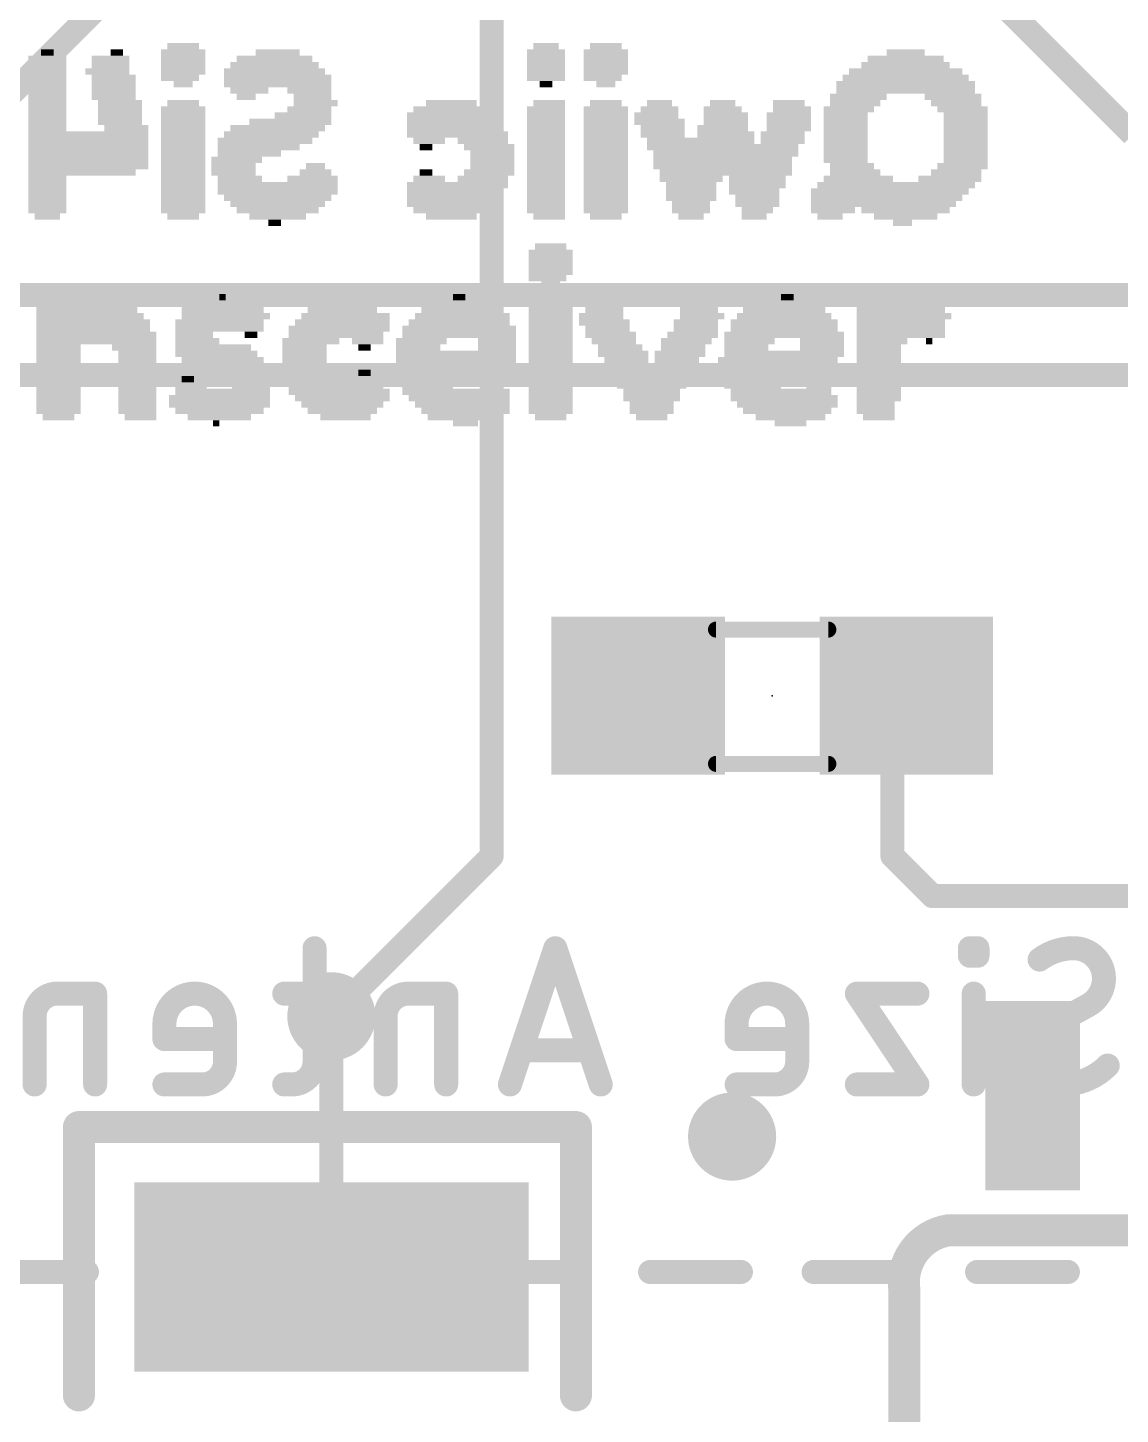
# Model space of a CAD drawing. Extents: x -15.2 to 71.4, y -14.5 to 36.9.
# Drawn here: x 29.83 to 36.75, y 9.67 to 18.46 of the extents above; entities that cross this region are included whole.
import ezdxf

# ---------------------------------------------------------------- set-up
doc = ezdxf.new("R2010")
doc.units = 0
for name, color, linetype in [('1', 12, 'CONTINUOUS'), ('16', 132, 'CONTINUOUS'), ('18', 110, 'CONTINUOUS'), ('21', 41, 'CONTINUOUS'), ('22', 40, 'CONTINUOUS'), ('23', 53, 'CONTINUOUS'), ('51', 53, 'CONTINUOUS')]:
    doc.layers.add(name, color=color, linetype=linetype)

# ---------------------------------------------------------------- blocks, each defined once
blk = doc.blocks.new('RECT')
blk.add_solid([(-0.5, -0.5), (0.5, -0.5), (-0.5, 0.5), (0.5, 0.5)])
blk = doc.blocks.new('ROUNDV')
at = {"const_width": 0.5}
blk.add_lwpolyline([(0, -0.25, 1), (0, 0.25, 1), (0, -0.25)], format="xyb", dxfattribs=at)

msp = doc.modelspace()

# ---------------------------------------------------------------- linework, layer by layer
at = {"layer": '1', "const_width": 0.1524}
for points in [[(43.688, 16.764), (19.05, 16.764)], [(44.958, 16.256), (19.8272, 16.256)], [(35.306, 14.136), (35.394, 14.224)], [(35.306, 13.208), (35.306, 14.136)], [(35.56, 12.954), (35.306, 13.208)], [(37.338, 12.954), (35.56, 12.954)], [(31.75, 12.192), (31.75, 10.54)]]:
    msp.add_lwpolyline(points, dxfattribs=at)
at = {"layer": '1', "const_width": 0.0762}
for points in [[(35.4209, 14.1971, 1), (35.3671, 14.2509)], [(35.3441, 14.136, 1), (35.2679, 14.136)], [(35.2791, 14.1629, 1), (35.3329, 14.1091)], [(35.3329, 13.2349, 1), (35.2791, 13.1811)], [(35.2679, 13.208, 1), (35.3441, 13.208)], [(35.56, 12.9921, 1), (35.56, 12.9159)], [(35.5331, 12.9271, 1), (35.5869, 12.9809)], [(31.7881, 12.192, 1), (31.7119, 12.192)], [(31.7119, 10.54, 1), (31.7881, 10.54)]]:
    msp.add_lwpolyline(points, format="xyb", dxfattribs=at)
at = {"layer": '16', "const_width": 0.1524}
for points in [[(37.338, 25.654), (25.654, 13.97)], [(32.766, 19.558), (32.766, 13.208)], [(35.052, 19.558), (36.83, 17.78)], [(32.766, 13.208), (31.75, 12.192)]]:
    msp.add_lwpolyline(points, dxfattribs=at)
at = {"layer": '16', "const_width": 0.0762}
for points in [[(32.7929, 13.1811, 1), (32.7391, 13.2349)], [(32.7279, 13.208, 1), (32.8041, 13.208)], [(31.7231, 12.2189, 1), (31.7769, 12.1651)]]:
    msp.add_lwpolyline(points, format="xyb", dxfattribs=at)
at = {"layer": '21'}
for points, const_width in [([(35.6632, 10.8363, 0.4142), (35.3822, 10.4553)], 0.2032), ([(35.6632, 10.8871, 1), (35.6632, 10.7855)], 0.1016), ([(35.6708, 10.7861, 1), (35.6556, 10.8865)], 0.1016), ([(35.433, 10.4553, 1), (35.3314, 10.4553)], 0.1016), ([(35.332, 10.4477, 1), (35.4324, 10.4629)], 0.1016)]:
    msp.add_lwpolyline(points, format="xyb", dxfattribs=dict(at, const_width=const_width))
at = {"layer": '21', "const_width": 0.2032}
for points in [[(40.4368, 10.8363), (35.6632, 10.8363)], [(35.3822, 10.4553), (35.3822, 7.3247)]]:
    msp.add_lwpolyline(points, dxfattribs=at)
at = {"layer": '22', "const_width": 0.1524}
for points in [[(31.6433, 12.6238), (31.6433, 11.9041)], [(33.1696, 12.6238), (32.8818, 11.7602)], [(33.4575, 11.7602), (33.1696, 12.6238)], [(35.8454, 12.6238), (35.7974, 12.6238)], [(35.7974, 12.6238), (35.7974, 12.5758)], [(35.8454, 12.5758), (35.8454, 12.6238)], [(35.7974, 12.5758), (35.8454, 12.5758)], [(30.2526, 12.3359), (30.0127, 12.3359)], [(30.2526, 11.7602), (30.2526, 12.3359)], [(31.7392, 12.3359), (31.4514, 12.3359)], [(32.4776, 12.3359), (32.2377, 12.3359)], [(32.4776, 11.7602), (32.4776, 12.3359)], [(35.4646, 12.3359), (35.0808, 12.3359)], [(35.0808, 12.3359), (35.4646, 11.7602)], [(35.8214, 11.7602), (35.8214, 12.3359)], [(36.287, 12.12), (36.5509, 12.264)], [(29.8688, 12.192), (29.8688, 11.7602)], [(30.6917, 12.144), (30.6917, 12.0481)], [(31.0755, 11.9041), (31.0755, 12.144)], [(32.0938, 12.192), (32.0938, 11.7602)], [(34.3188, 12.144), (34.3188, 12.0481)], [(34.7026, 11.9041), (34.7026, 12.144)], [(30.6917, 12.0481), (31.0755, 12.0481)], [(32.9537, 11.9761), (33.3855, 11.9761)], [(34.3188, 12.0481), (34.7026, 12.0481)], [(30.6917, 11.7602), (30.9316, 11.7602)], [(31.4993, 11.7602), (31.4514, 11.7602)], [(34.3188, 11.7602), (34.5587, 11.7602)], [(35.4646, 11.7602), (35.0808, 11.7602)], [(30.2006, 10.572), (29.6249, 10.572)], [(31.2369, 10.572), (30.6612, 10.572)], [(32.2733, 10.572), (31.6975, 10.572)], [(33.3096, 10.572), (32.7338, 10.572)], [(34.3459, 10.572), (33.7702, 10.572)], [(35.3822, 10.572), (34.8065, 10.572)], [(36.4185, 10.572), (35.8428, 10.572)]]:
    msp.add_lwpolyline(points, dxfattribs=at)
at = {"layer": '22'}
for points, const_width in [([(31.6814, 12.6238, 1), (31.6052, 12.6238)], 0.0762), ([(33.2058, 12.6358, 1), (33.1335, 12.6118)], 0.0762), ([(33.2058, 12.6118, 1), (33.1335, 12.6358)], 0.0762), ([(35.7974, 12.6619, 1), (35.7974, 12.5857)], 0.0762), ([(35.8355, 12.6238, 1), (35.7593, 12.6238)], 0.0762), ([(35.8835, 12.6238, 1), (35.8073, 12.6238)], 0.0762), ([(35.8454, 12.5857, 1), (35.8454, 12.6619)], 0.0762), ([(36.4549, 12.6238, 0.1623), (36.239, 12.5518)], 0.1524), ([(36.6469, 12.4319, 0.4142), (36.4549, 12.6238)], 0.1524), ([(36.4549, 12.6619, 1), (36.4549, 12.5857)], 0.0762), ([(36.4549, 12.5857, 1), (36.4549, 12.6619)], 0.0762), ([(35.7974, 12.6139, 1), (35.7974, 12.5377)], 0.0762), ([(35.7593, 12.5758, 1), (35.8355, 12.5758)], 0.0762), ([(35.8073, 12.5758, 1), (35.8835, 12.5758)], 0.0762), ([(35.8454, 12.5377, 1), (35.8454, 12.6139)], 0.0762), ([(36.2162, 12.5823, 1), (36.2619, 12.5214)], 0.0762), ([(36.5509, 12.264, 0.2656), (36.6469, 12.4319)], 0.1524), ([(36.685, 12.4319, 1), (36.6088, 12.4319)], 0.0762), ([(30.0127, 12.3359, 0.4142), (29.8688, 12.192)], 0.1524), ([(30.0127, 12.374, 1), (30.0127, 12.2978)], 0.0762), ([(30.0127, 12.2978, 1), (30.0127, 12.374)], 0.0762), ([(30.2907, 12.3359, 1), (30.2145, 12.3359)], 0.0762), ([(30.2526, 12.2978, 1), (30.2526, 12.374)], 0.0762), ([(31.0755, 12.144, 1), (30.6917, 12.144)], 0.1524), ([(31.4514, 12.374, 1), (31.4514, 12.2978)], 0.0762), ([(31.7392, 12.2978, 1), (31.7392, 12.374)], 0.0762), ([(32.2377, 12.3359, 0.4142), (32.0938, 12.192)], 0.1524), ([(32.2377, 12.374, 1), (32.2377, 12.2978)], 0.0762), ([(32.2377, 12.2978, 1), (32.2377, 12.374)], 0.0762), ([(32.5157, 12.3359, 1), (32.4395, 12.3359)], 0.0762), ([(32.4776, 12.2978, 1), (32.4776, 12.374)], 0.0762), ([(34.7026, 12.144, 1), (34.3188, 12.144)], 0.1524), ([(35.1125, 12.3571, 1), (35.0491, 12.3148)], 0.0762), ([(35.0808, 12.374, 1), (35.0808, 12.2978)], 0.0762), ([(35.4646, 12.2978, 1), (35.4646, 12.374)], 0.0762), ([(35.8595, 12.3359, 1), (35.7833, 12.3359)], 0.0762), ([(36.6088, 12.4319, 1), (36.685, 12.4319)], 0.0762), ([(36.5316, 12.2968, 1), (36.5702, 12.2311)], 0.0762), ([(36.5691, 12.2305, 1), (36.5327, 12.2974)], 0.0762), ([(29.9069, 12.192, 1), (29.8307, 12.192)], 0.0762), ([(29.8307, 12.192, 1), (29.9069, 12.192)], 0.0762), ([(30.7298, 12.144, 1), (30.6536, 12.144)], 0.0762), ([(31.1136, 12.144, 1), (31.0374, 12.144)], 0.0762), ([(32.1319, 12.192, 1), (32.0557, 12.192)], 0.0762), ([(32.0557, 12.192, 1), (32.1319, 12.192)], 0.0762), ([(34.3569, 12.144, 1), (34.2807, 12.144)], 0.0762), ([(34.7407, 12.144, 1), (34.6645, 12.144)], 0.0762), ([(30.6536, 12.144, 1), (30.7298, 12.144)], 0.0762), ([(31.0374, 12.144, 1), (31.1136, 12.144)], 0.0762), ([(34.2807, 12.144, 1), (34.3569, 12.144)], 0.0762), ([(34.6645, 12.144, 1), (34.7407, 12.144)], 0.0762), ([(36.287, 12.12, 0.2656), (36.1911, 11.9521)], 0.1524), ([(36.2688, 12.1535, 1), (36.3053, 12.0866)], 0.0762), ([(36.3064, 12.0872, 1), (36.2677, 12.1529)], 0.0762), ([(30.6917, 12.0862, 1), (30.6917, 12.01)], 0.0762), ([(30.6536, 12.0481, 1), (30.7298, 12.0481)], 0.0762), ([(31.0755, 12.01, 1), (31.0755, 12.0862)], 0.0762), ([(32.9537, 12.0142, 1), (32.9537, 11.938)], 0.0762), ([(33.3855, 11.938, 1), (33.3855, 12.0142)], 0.0762), ([(34.3188, 12.0862, 1), (34.3188, 12.01)], 0.0762), ([(34.2807, 12.0481, 1), (34.3569, 12.0481)], 0.0762), ([(34.7026, 12.01, 1), (34.7026, 12.0862)], 0.0762), ([(30.9316, 11.7602, 0.4142), (31.0755, 11.9041)], 0.1524), ([(31.1136, 11.9041, 1), (31.0374, 11.9041)], 0.0762), ([(31.4993, 11.7602, 0.4142), (31.6433, 11.9041)], 0.1524), ([(31.6814, 11.9041, 1), (31.6052, 11.9041)], 0.0762), ([(34.5587, 11.7602, 0.4142), (34.7026, 11.9041)], 0.1524), ([(34.7407, 11.9041, 1), (34.6645, 11.9041)], 0.0762), ([(36.1911, 11.9521, 0.4142), (36.383, 11.7602)], 0.1524), ([(36.2292, 11.9521, 1), (36.153, 11.9521)], 0.0762), ([(36.153, 11.9521, 1), (36.2292, 11.9521)], 0.0762), ([(36.383, 11.7602, 0.2), (36.6708, 11.8801)], 0.1524), ([(36.6979, 11.8533, 1), (36.6438, 11.907)], 0.0762), ([(31.0374, 11.9041, 1), (31.1136, 11.9041)], 0.0762), ([(31.6052, 11.9041, 1), (31.6814, 11.9041)], 0.0762), ([(34.6645, 11.9041, 1), (34.7407, 11.9041)], 0.0762), ([(29.8307, 11.7602, 1), (29.9069, 11.7602)], 0.0762), ([(30.2145, 11.7602, 1), (30.2907, 11.7602)], 0.0762), ([(30.6917, 11.7983, 1), (30.6917, 11.7221)], 0.0762), ([(30.9316, 11.7983, 1), (30.9316, 11.7221)], 0.0762), ([(30.9316, 11.7221, 1), (30.9316, 11.7983)], 0.0762), ([(31.4514, 11.7983, 1), (31.4514, 11.7221)], 0.0762), ([(31.4993, 11.7983, 1), (31.4993, 11.7221)], 0.0762), ([(31.4993, 11.7221, 1), (31.4993, 11.7983)], 0.0762), ([(32.0557, 11.7602, 1), (32.1319, 11.7602)], 0.0762), ([(32.4395, 11.7602, 1), (32.5157, 11.7602)], 0.0762), ([(32.8456, 11.7722, 1), (32.9179, 11.7482)], 0.0762), ([(33.4213, 11.7482, 1), (33.4936, 11.7722)], 0.0762), ([(34.3188, 11.7983, 1), (34.3188, 11.7221)], 0.0762), ([(34.5587, 11.7983, 1), (34.5587, 11.7221)], 0.0762), ([(34.5587, 11.7221, 1), (34.5587, 11.7983)], 0.0762), ([(35.0808, 11.7983, 1), (35.0808, 11.7221)], 0.0762), ([(35.4329, 11.7391, 1), (35.4963, 11.7813)], 0.0762), ([(35.4646, 11.7221, 1), (35.4646, 11.7983)], 0.0762), ([(35.7833, 11.7602, 1), (35.8595, 11.7602)], 0.0762), ([(36.383, 11.7983, 1), (36.383, 11.7221)], 0.0762), ([(36.383, 11.7221, 1), (36.383, 11.7983)], 0.0762), ([(30.2006, 10.5339, 1), (30.2006, 10.6101)], 0.0762), ([(30.6612, 10.6101, 1), (30.6612, 10.5339)], 0.0762), ([(31.2369, 10.5339, 1), (31.2369, 10.6101)], 0.0762), ([(31.6975, 10.6101, 1), (31.6975, 10.5339)], 0.0762), ([(32.2733, 10.5339, 1), (32.2733, 10.6101)], 0.0762), ([(32.7338, 10.6101, 1), (32.7338, 10.5339)], 0.0762), ([(33.3096, 10.5339, 1), (33.3096, 10.6101)], 0.0762), ([(33.7702, 10.6101, 1), (33.7702, 10.5339)], 0.0762), ([(34.3459, 10.5339, 1), (34.3459, 10.6101)], 0.0762), ([(34.8065, 10.6101, 1), (34.8065, 10.5339)], 0.0762), ([(35.3822, 10.5339, 1), (35.3822, 10.6101)], 0.0762), ([(35.8428, 10.6101, 1), (35.8428, 10.5339)], 0.0762), ([(36.4185, 10.5339, 1), (36.4185, 10.6101)], 0.0762)]:
    msp.add_lwpolyline(points, format="xyb", dxfattribs=dict(at, const_width=const_width))
at = {"layer": '23'}
msp.add_point((34.544, 14.224), dxfattribs=at)
at = {"layer": '51'}
for points, const_width in [([(34.9, 14.643), (34.188, 14.643)], 0.1016), ([(34.9, 13.792), (34.188, 13.792)], 0.1016), ([(30.15, 9.79), (30.15, 11.49)], 0.2032), ([(30.15, 11.49), (33.3, 11.49)], 0.2032), ([(33.3, 11.49), (33.3, 9.79)], 0.2032)]:
    msp.add_lwpolyline(points, dxfattribs=dict(at, const_width=const_width))
for points, const_width in [([(34.188, 14.6684, 1), (34.188, 14.6176)], 0.0508), ([(34.9, 14.6176, 1), (34.9, 14.6684)], 0.0508), ([(34.188, 13.8174, 1), (34.188, 13.7666)], 0.0508), ([(34.9, 13.7666, 1), (34.9, 13.8174)], 0.0508), ([(30.2008, 11.49, 1), (30.0992, 11.49)], 0.1016), ([(30.15, 11.5408, 1), (30.15, 11.4392)], 0.1016), ([(33.3508, 11.49, 1), (33.2492, 11.49)], 0.1016), ([(33.3, 11.4392, 1), (33.3, 11.5408)], 0.1016), ([(30.0992, 9.79, 1), (30.2008, 9.79)], 0.1016), ([(33.2492, 9.79, 1), (33.3508, 9.79)], 0.1016)]:
    msp.add_lwpolyline(points, format="xyb", dxfattribs=dict(at, const_width=const_width))

# ---------------------------------------------------------------- block references
at = {"layer": '1', "xscale": 1.1, "rotation": 180}
for p in [(33.694, 14.224), (35.394, 14.224)]:
    msp.add_blockref('RECT', p, dxfattribs=at)
at = {"layer": '1', "xscale": 0.6, "yscale": 1.2, "rotation": 180}
msp.add_blockref('RECT', (36.195, 11.69), dxfattribs=at)
at = {"layer": '1', "xscale": 2.5, "yscale": 1.2}
msp.add_blockref('RECT', (31.75, 10.54), dxfattribs=at)
at = {"layer": '18', "xscale": 0.5588, "yscale": 0.5588}
for p in [(31.75, 12.192), (31.75, 12.192), (34.29, 11.43), (34.29, 11.43)]:
    msp.add_blockref('ROUNDV', p, dxfattribs=at)
at = {"layer": '21', "yscale": 0.04}
for p, xscale in [((33.14, 17.03), 0.28), ((33.14, 17.07), 0.2), ((33.14, 16.99), 0.28), ((33.14, 16.95), 0.28), ((33.14, 16.91), 0.28), ((33.12, 16.87), 0.24), ((33.14, 16.83), 0.12), ((30.02, 16.71), 0.2), ((30.32, 16.71), 0.24), ((31.08, 16.71), 0.4), ((31.06, 16.75), 0.04), ((31.84, 16.71), 0.32), ((32.58, 16.71), 0.36), ((32.56, 16.75), 0.08), ((33.14, 16.71), 0.2), ((33.48, 16.71), 0.16), ((34.08, 16.71), 0.16), ((34.64, 16.71), 0.4), ((34.64, 16.75), 0.08), ((35.22, 16.71), 0.2), ((35.52, 16.71), 0.24), ((30.2, 16.67), 0.64), ((30.22, 16.63), 0.68), ((30.24, 16.59), 0.72), ((31.04, 16.59), 0.56), ((31.06, 16.67), 0.52), ((31.08, 16.63), 0.56), ((31.82, 16.59), 0.6), ((31.84, 16.63), 0.56), ((31.82, 16.67), 0.44), ((32.56, 16.59), 0.64), ((32.58, 16.63), 0.6), ((32.58, 16.67), 0.52), ((33.14, 16.67), 0.28), ((33.14, 16.63), 0.28), ((33.14, 16.59), 0.28), ((33.46, 16.63), 0.28), ((33.48, 16.59), 0.32), ((33.48, 16.67), 0.24), ((34.06, 16.59), 0.28), ((34.08, 16.67), 0.24), ((34.1, 16.63), 0.28), ((34.62, 16.59), 0.68), ((34.62, 16.63), 0.6), ((34.62, 16.67), 0.52), ((35.36, 16.67), 0.56), ((35.38, 16.63), 0.6), ((35.36, 16.59), 0.56), ((30.24, 16.55), 0.72), ((30.26, 16.51), 0.76), ((31.04, 16.55), 0.56), ((30.88, 16.51), 0.24), ((31.24, 16.51), 0.08), ((31.8, 16.55), 0.64), ((31.78, 16.51), 0.6), ((32.56, 16.55), 0.72), ((32.56, 16.51), 0.72), ((33.14, 16.55), 0.28), ((33.14, 16.51), 0.28), ((33.5, 16.55), 0.28), ((33.52, 16.51), 0.32), ((34.04, 16.51), 0.32), ((34.06, 16.55), 0.28), ((34.62, 16.51), 0.76), ((34.62, 16.55), 0.68), ((35.36, 16.55), 0.56), ((35.36, 16.51), 0.56), ((30.26, 16.47), 0.76), ((30.02, 16.43), 0.28), ((30.5, 16.43), 0.28), ((30.9, 16.47), 0.28), ((31, 16.43), 0.48), ((31.62, 16.47), 0.36), ((31.58, 16.43), 0.28), ((31.98, 16.47), 0.2), ((31.96, 16.43), 0.08), ((32.32, 16.47), 0.32), ((32.3, 16.43), 0.28), ((32.8, 16.47), 0.24), ((32.8, 16.43), 0.24), ((33.14, 16.47), 0.28), ((33.14, 16.43), 0.28), ((33.54, 16.47), 0.28), ((33.58, 16.43), 0.28), ((34, 16.47), 0.32), ((33.98, 16.43), 0.28), ((34.4, 16.47), 0.32), ((34.38, 16.43), 0.28), ((34.86, 16.47), 0.28), ((34.86, 16.43), 0.28), ((35.24, 16.47), 0.32), ((35.22, 16.43), 0.28), ((35.54, 16.47), 0.04), ((30.02, 16.39), 0.28), ((30.02, 16.35), 0.28), ((30.52, 16.39), 0.24), ((30.52, 16.35), 0.24), ((31.02, 16.39), 0.52), ((31.06, 16.35), 0.52), ((31.58, 16.39), 0.28), ((31.58, 16.35), 0.28), ((32.54, 16.39), 0.76), ((32.54, 16.35), 0.76), ((33.14, 16.39), 0.28), ((33.14, 16.35), 0.28), ((33.6, 16.39), 0.32), ((33.62, 16.35), 0.28), ((33.96, 16.39), 0.32), ((33.94, 16.35), 0.28), ((34.58, 16.35), 0.76), ((34.62, 16.39), 0.76), ((35.22, 16.39), 0.28), ((35.22, 16.35), 0.28), ((30.02, 16.31), 0.28), ((30.02, 16.27), 0.28), ((30.52, 16.31), 0.24), ((30.52, 16.27), 0.24), ((31.1, 16.31), 0.52), ((31.14, 16.27), 0.44), ((31.58, 16.31), 0.28), ((31.58, 16.27), 0.28), ((31.96, 16.27), 0.08), ((32.52, 16.31), 0.72), ((32.5, 16.27), 0.68), ((33.14, 16.31), 0.28), ((33.14, 16.27), 0.28), ((33.78, 16.31), 0.6), ((33.78, 16.27), 0.52), ((34.6, 16.31), 0.72), ((34.56, 16.27), 0.64), ((35.22, 16.31), 0.28), ((35.22, 16.27), 0.28), ((30.02, 16.23), 0.28), ((30.02, 16.19), 0.28), ((30.02, 16.15), 0.28), ((30.52, 16.23), 0.24), ((30.52, 16.19), 0.24), ((30.52, 16.15), 0.24), ((30.86, 16.19), 0.2), ((31.06, 16.15), 0.6), ((30.84, 16.23), 0.08), ((31.2, 16.23), 0.32), ((31.24, 16.19), 0.24), ((31.62, 16.23), 0.36), ((31.78, 16.19), 0.6), ((31.8, 16.15), 0.64), ((31.94, 16.23), 0.2), ((32.32, 16.23), 0.32), ((32.36, 16.19), 0.32), ((32.54, 16.15), 0.68), ((32.78, 16.19), 0.12), ((33.14, 16.23), 0.28), ((33.14, 16.19), 0.28), ((33.14, 16.15), 0.28), ((33.78, 16.23), 0.44), ((33.78, 16.19), 0.44), ((33.78, 16.15), 0.36), ((34.38, 16.23), 0.28), ((34.42, 16.19), 0.36), ((34.6, 16.15), 0.64), ((34.84, 16.19), 0.16), ((35.22, 16.23), 0.28), ((35.22, 16.19), 0.28), ((35.22, 16.15), 0.28), ((30.02, 16.11), 0.28), ((30.02, 16.07), 0.28), ((30.52, 16.11), 0.24), ((30.52, 16.07), 0.24), ((31.04, 16.11), 0.64), ((31.04, 16.07), 0.64), ((31.82, 16.11), 0.6), ((31.82, 16.07), 0.52), ((32.56, 16.11), 0.64), ((32.58, 16.07), 0.6), ((33.14, 16.11), 0.28), ((33.14, 16.07), 0.28), ((33.78, 16.11), 0.36), ((33.78, 16.07), 0.28), ((34.62, 16.11), 0.68), ((34.64, 16.07), 0.64), ((35.22, 16.11), 0.28), ((35.2, 16.07), 0.24), ((30.02, 16.03), 0.28), ((30.02, 15.99), 0.2), ((30.52, 16.03), 0.24), ((30.54, 15.99), 0.2), ((31.04, 16.03), 0.56), ((31.04, 15.99), 0.4), ((31.82, 16.03), 0.44), ((31.84, 15.99), 0.32), ((32.6, 16.03), 0.56), ((32.6, 15.99), 0.48), ((33.14, 16.03), 0.28), ((33.14, 15.99), 0.2), ((33.78, 16.03), 0.28), ((33.78, 15.99), 0.2), ((34.64, 16.03), 0.56), ((34.66, 15.99), 0.44), ((35.2, 16.03), 0.24), ((35.22, 15.99), 0.2), ((31.02, 15.95), 0.04), ((32.6, 15.95), 0.16), ((34.66, 15.95), 0.2)]:
    msp.add_blockref('RECT', p, dxfattribs=dict(at, xscale=xscale))
at = {"layer": '22', "yscale": 0.04, "rotation": 180}
for p, xscale in [((29.95, 18.26), 0.24), ((29.95, 18.3), 0.08), ((30.35, 18.26), 0.24), ((30.39, 18.3), 0.08), ((30.81, 18.3), 0.28), ((30.81, 18.26), 0.28), ((30.81, 18.34), 0.2), ((31.39, 18.26), 0.48), ((31.41, 18.3), 0.28), ((33.11, 18.3), 0.24), ((33.11, 18.26), 0.24), ((33.11, 18.34), 0.16), ((33.49, 18.3), 0.28), ((33.49, 18.26), 0.28), ((33.49, 18.34), 0.2), ((35.39, 18.26), 0.48), ((35.39, 18.3), 0.24), ((29.95, 18.22), 0.24), ((29.95, 18.18), 0.24), ((30.33, 18.18), 0.28), ((30.35, 18.22), 0.24), ((30.81, 18.22), 0.28), ((30.81, 18.18), 0.28), ((31.39, 18.18), 0.64), ((31.39, 18.22), 0.56), ((33.11, 18.22), 0.24), ((33.11, 18.18), 0.24), ((33.49, 18.22), 0.28), ((33.49, 18.18), 0.28), ((35.39, 18.18), 0.72), ((35.39, 18.22), 0.56), ((29.95, 18.14), 0.24), ((29.95, 18.1), 0.24), ((30.37, 18.14), 0.28), ((30.37, 18.1), 0.28), ((30.79, 18.14), 0.24), ((30.81, 18.1), 0.12), ((31.41, 18.14), 0.68), ((31.41, 18.1), 0.68), ((33.11, 18.14), 0.24), ((33.11, 18.1), 0.08), ((33.47, 18.14), 0.24), ((33.49, 18.1), 0.12), ((35.39, 18.1), 0.88), ((35.39, 18.14), 0.8), ((29.95, 18.06), 0.24), ((29.95, 18.02), 0.24), ((30.37, 18.06), 0.28), ((30.37, 18.02), 0.28), ((31.23, 18.06), 0.24), ((31.21, 18.02), 0.12), ((31.61, 18.06), 0.28), ((31.63, 18.02), 0.24), ((35.09, 18.02), 0.36), ((35.39, 18.06), 0.88), ((35.69, 18.02), 0.36), ((29.95, 17.98), 0.24), ((29.95, 17.94), 0.24), ((30.41, 17.98), 0.28), ((30.41, 17.94), 0.28), ((30.81, 17.94), 0.28), ((30.81, 17.98), 0.2), ((31.61, 17.94), 0.28), ((31.65, 17.98), 0.28), ((32.51, 17.94), 0.48), ((32.51, 17.98), 0.32), ((33.11, 17.94), 0.24), ((33.13, 17.98), 0.2), ((33.49, 17.94), 0.28), ((33.49, 17.98), 0.2), ((33.83, 17.94), 0.24), ((33.83, 17.98), 0.16), ((34.23, 17.94), 0.24), ((34.23, 17.98), 0.16), ((34.65, 17.98), 0.2), ((34.67, 17.94), 0.24), ((35.03, 17.94), 0.32), ((35.07, 17.98), 0.32), ((35.71, 17.98), 0.32), ((35.75, 17.94), 0.32), ((29.95, 17.9), 0.24), ((29.95, 17.86), 0.24), ((29.95, 17.82), 0.24), ((30.41, 17.9), 0.28), ((30.41, 17.86), 0.28), ((30.45, 17.82), 0.28), ((30.81, 17.9), 0.28), ((30.81, 17.86), 0.28), ((30.81, 17.82), 0.28), ((31.41, 17.82), 0.6), ((31.49, 17.86), 0.52), ((31.57, 17.9), 0.36), ((32.51, 17.9), 0.56), ((32.53, 17.86), 0.6), ((32.53, 17.82), 0.6), ((33.11, 17.9), 0.24), ((33.11, 17.86), 0.24), ((33.11, 17.82), 0.24), ((33.49, 17.9), 0.28), ((33.49, 17.86), 0.28), ((33.49, 17.82), 0.28), ((33.81, 17.9), 0.28), ((33.83, 17.86), 0.32), ((33.85, 17.82), 0.28), ((34.23, 17.82), 0.32), ((34.25, 17.9), 0.28), ((34.25, 17.86), 0.28), ((34.65, 17.9), 0.28), ((34.65, 17.86), 0.28), ((34.65, 17.82), 0.28), ((35.01, 17.9), 0.28), ((35.01, 17.86), 0.28), ((35.01, 17.82), 0.28), ((35.77, 17.9), 0.28), ((35.77, 17.86), 0.28), ((35.77, 17.82), 0.28), ((30.21, 17.78), 0.76), ((30.21, 17.74), 0.76), ((30.81, 17.78), 0.28), ((30.81, 17.74), 0.28), ((31.33, 17.74), 0.6), ((31.37, 17.78), 0.6), ((32.55, 17.78), 0.64), ((32.37, 17.74), 0.2), ((32.71, 17.74), 0.32), ((33.11, 17.78), 0.24), ((33.11, 17.74), 0.24), ((33.49, 17.78), 0.28), ((33.49, 17.74), 0.28), ((33.85, 17.78), 0.28), ((34.09, 17.74), 0.68), ((34.25, 17.78), 0.36), ((34.61, 17.78), 0.28), ((34.61, 17.74), 0.28), ((35.01, 17.78), 0.28), ((35.01, 17.74), 0.28), ((35.77, 17.78), 0.28), ((35.77, 17.74), 0.28), ((30.21, 17.7), 0.76), ((30.21, 17.66), 0.76), ((30.81, 17.7), 0.28), ((30.81, 17.66), 0.28), ((31.29, 17.7), 0.52), ((31.23, 17.66), 0.4), ((32.35, 17.7), 0.08), ((32.75, 17.7), 0.32), ((32.77, 17.66), 0.28), ((33.11, 17.7), 0.24), ((33.11, 17.66), 0.24), ((33.49, 17.7), 0.28), ((33.49, 17.66), 0.28), ((34.23, 17.7), 0.96), ((34.25, 17.66), 0.92), ((35.01, 17.7), 0.28), ((35.01, 17.66), 0.28), ((35.77, 17.7), 0.28), ((35.77, 17.66), 0.28), ((30.21, 17.62), 0.76), ((30.21, 17.58), 0.76), ((30.81, 17.62), 0.28), ((30.81, 17.58), 0.28), ((31.15, 17.62), 0.32), ((31.13, 17.58), 0.28), ((31.65, 17.58), 0.12), ((32.77, 17.62), 0.28), ((32.77, 17.58), 0.28), ((33.11, 17.62), 0.24), ((33.11, 17.58), 0.24), ((33.49, 17.62), 0.28), ((33.49, 17.58), 0.28), ((34.23, 17.62), 0.88), ((34.23, 17.58), 0.88), ((35.01, 17.62), 0.28), ((35.05, 17.58), 0.28), ((35.75, 17.58), 0.32), ((35.77, 17.62), 0.28), ((30.17, 17.54), 0.68), ((29.95, 17.5), 0.24), ((30.81, 17.54), 0.28), ((30.81, 17.5), 0.28), ((31.13, 17.54), 0.28), ((31.17, 17.5), 0.28), ((31.63, 17.5), 0.32), ((31.65, 17.54), 0.2), ((32.37, 17.5), 0.2), ((32.35, 17.54), 0.08), ((32.71, 17.5), 0.32), ((32.75, 17.54), 0.32), ((33.11, 17.54), 0.24), ((33.11, 17.5), 0.24), ((33.49, 17.54), 0.28), ((33.49, 17.5), 0.28), ((34.25, 17.54), 0.84), ((34.03, 17.5), 0.4), ((34.45, 17.5), 0.36), ((35.09, 17.5), 0.44), ((35.07, 17.54), 0.32), ((35.67, 17.5), 0.4), ((35.71, 17.54), 0.32), ((29.95, 17.46), 0.24), ((29.95, 17.42), 0.24), ((29.95, 17.38), 0.24), ((30.81, 17.46), 0.28), ((30.81, 17.42), 0.28), ((30.81, 17.38), 0.28), ((31.41, 17.46), 0.76), ((31.41, 17.42), 0.76), ((31.41, 17.38), 0.68), ((32.55, 17.46), 0.64), ((32.53, 17.42), 0.6), ((32.53, 17.38), 0.6), ((33.11, 17.46), 0.24), ((33.11, 17.42), 0.24), ((33.11, 17.38), 0.24), ((33.49, 17.46), 0.28), ((33.49, 17.42), 0.28), ((33.49, 17.38), 0.28), ((34.03, 17.46), 0.32), ((34.03, 17.42), 0.32), ((34.03, 17.38), 0.32), ((34.45, 17.46), 0.36), ((34.43, 17.42), 0.32), ((34.45, 17.38), 0.28), ((35.27, 17.38), 0.96), ((29.95, 17.34), 0.24), ((29.95, 17.3), 0.24), ((30.81, 17.34), 0.28), ((30.81, 17.3), 0.28), ((31.41, 17.34), 0.6), ((31.41, 17.3), 0.52), ((32.51, 17.34), 0.56), ((32.49, 17.3), 0.44), ((33.11, 17.34), 0.24), ((33.11, 17.3), 0.24), ((33.49, 17.34), 0.28), ((33.49, 17.3), 0.28), ((34.03, 17.34), 0.24), ((34.03, 17.3), 0.24), ((34.45, 17.34), 0.28), ((34.45, 17.3), 0.2), ((35.25, 17.34), 0.92), ((34.93, 17.3), 0.28), ((35.39, 17.3), 0.56), ((29.95, 17.26), 0.16), ((30.81, 17.26), 0.2), ((31.41, 17.26), 0.36), ((31.39, 17.22), 0.08), ((32.51, 17.26), 0.32), ((33.13, 17.26), 0.2), ((33.49, 17.26), 0.2), ((34.03, 17.26), 0.16), ((34.43, 17.26), 0.16), ((34.91, 17.26), 0.16), ((35.39, 17.26), 0.4), ((35.37, 17.22), 0.12)]:
    msp.add_blockref('RECT', p, dxfattribs=dict(at, xscale=xscale))
for p in [(35.29, 17.42), (35.33, 17.46)]:
    msp.add_blockref('RECT', p, dxfattribs=at)
at = {"layer": '51', "rotation": 180}
for p, xscale, yscale in [((33.9638, 14.2189), 0.5001, 0.95), ((35.1322, 14.2189), 0.5001, 0.95), ((36.195, 11.6776), 0.508, 1.0287)]:
    msp.add_blockref('RECT', p, dxfattribs=dict(at, xscale=xscale, yscale=yscale))

doc.saveas('drawing.dxf')
